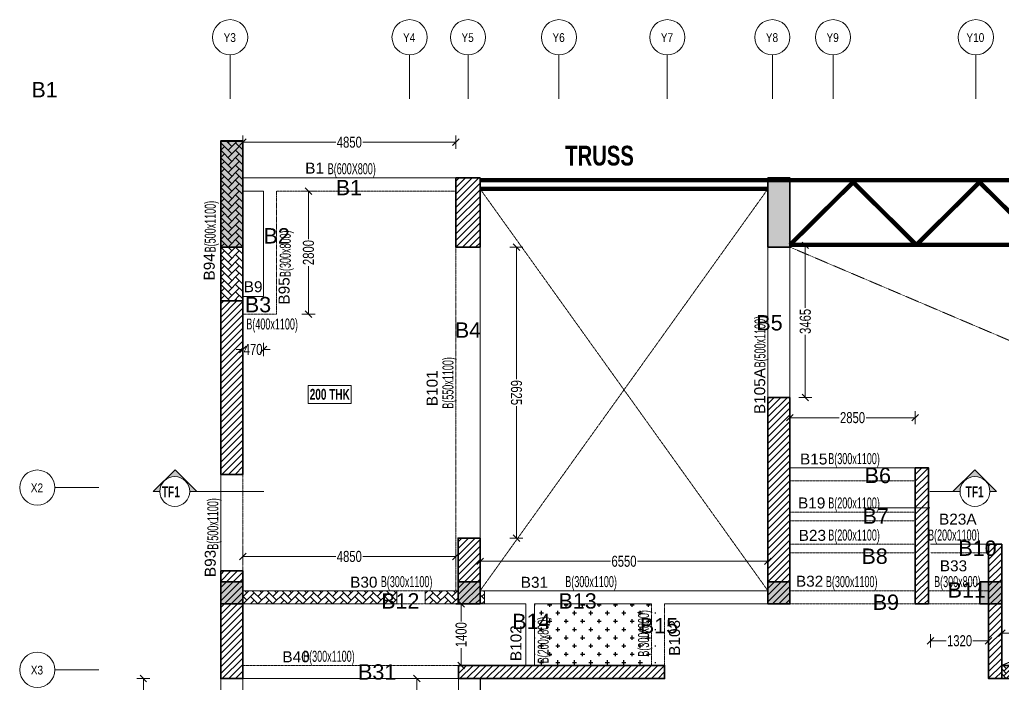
# Model space of a CAD drawing. Header units: millimetres. Extents: x -3 to 70668, y 4121 to 32770.
# Drawn here: x -3 to 22358, y 17659 to 32770 of the extents above; entities that cross this region are included whole.
import ezdxf
from ezdxf.enums import TextEntityAlignment as Align

# ---------------------------------------------------------------- set-up
doc = ezdxf.new("R2010")
doc.units = ezdxf.units.MM
doc.linetypes.add('Grid Line', pattern=[2222.5, 1270, -317.5, 317.5, -317.5])
doc.linetypes.add('HIDDEN', pattern=[0.375, 0.25, -0.125])
for name, color, linetype, lineweight in [('A-FLOR-IDEN', 11, 'Continuous', 9), ('A-GRIDS', 8, 'Continuous', 9), ('A-HIDD-ABVE', 8, 'HIDDEN', 20), ('G-ANNO-SYMB', 1, 'Continuous', 9), ('G-ANNO-TEXT', 231, 'Continuous', 9), ('S-BEAM', 7, 'Continuous', 18), ('S-BEAM-IDEN', 2, 'Continuous', 9), ('S-COL HATCH', 9, 'Continuous', 0), ('S-COLS', 5, 'Continuous', 35), ('S-GRIDS', 8, 'Continuous', 9), ('S-WALL', 4, 'Continuous', 18)]:
    doc.layers.add(name, color=color, linetype=linetype, lineweight=lineweight)
for name, color, linetype in [('Beam Nos', 7, 'Continuous'), ('changes', 7, 'Continuous'), ('HATCH', 8, 'Continuous'), ('SUNK SLAB', 8, 'Continuous')]:
    doc.layers.add(name, color=color, linetype=linetype)
doc.styles.add('Arial Narrow', font='ARIALN.TTF', dxfattribs={"height": 400})
doc.styles.add('SC-BBS1', font='SansSerif')
doc.styles.add('SOBHA', font='swisscl.ttf')
doc.styles.add('Swis721 LtCn BT', font='swisscl.ttf', dxfattribs={"width": 0.9, "height": 233.355162})
doc.styles.add('Swis721 LtCn BT_2', font='swisscl.ttf', dxfattribs={"height": 244.992296})
doc.styles.add('Swis721 LtCn BT_B', font='', dxfattribs={"width": 0.9, "height": 246.918336})
doc.styles.get('Swis721 LtCn BT_B').set_extended_font_data('Swis721 LtCn BT', bold=True)
doc.dimstyles.new('S-100', dxfattribs={"dimscale": 100, "dimtxt": 2.5, "dimasz": 1.5, "dimexe": 1.5, "dimexo": 1.5, "dimgap": 0.1, "dimtad": 0, "dimdec": 0, "dimrnd": 0.0005, "dimzin": 0, "dimdsep": 46, "dimtxsty": 'SOBHA', "dimblk": 'OBLIQUE', "dimcen": 0.09, "dimclrd": 8, "dimclre": 8, "dimclrt": 6, "dimadec": 0, "dimazin": 0, "dimtfac": 1, "dimtdec": 0, "dimtofl": 0, "dimtmove": 0, "dimatfit": 3, "dimfxl": 1.5, "dimfxlon": 1, "dimtolj": 1, "dimtzin": 0, "dimlwd": -1, "dimlwe": -1, "dimarcsym": 0})
pattern_1 = [(45, (-31789947.8, 20509702.57), (-75.1300955, 75.1300955), [])]
pattern_2 = [(45, (-31789947.79, 20742051.13), (0, 169.7056275), [360, -120]), (135, (-31789862.93, 20742135.99), (1e-14, 169.7056275), [360, -120])]

# ---------------------------------------------------------------- blocks, each defined once
blk = doc.blocks.new('A$C535b99b2')
at = {"layer": 'HATCH'}
h = blk.add_hatch(color=256, dxfattribs=at)
h.dxf.hatch_style = 1
h.paths.add_polyline_path([(0, 0), (500, 0), (500, 500), (0, 500)])
h = blk.add_hatch(color=256, dxfattribs=at)
h.dxf.hatch_style = 1
h.paths.add_polyline_path([(5900, 500), (5400, 500), (5400, 0), (5900, 0)])
h = blk.add_hatch(color=256, dxfattribs=at)
h.dxf.hatch_style = 1
h.paths.add_polyline_path([(12950, 0), (12950, 500), (12450, 500), (12450, 0)])
h = blk.add_hatch(color=256, dxfattribs=at)
h.dxf.hatch_style = 1
h.paths.add_polyline_path([(17770, 0), (17770, 500), (17270, 500), (17270, 0)])
at = {"layer": 'S-COLS', "elevation": 0}
blk.add_lwpolyline([(0, 500), (500, 500), (500, 0), (0, 0)], close=True, dxfattribs=at)
for points in [[(5400, 0), (5400, 500), (5900, 500), (5900, 0), (5400, 0)], [(12450, 0), (12450, 500), (12950, 500), (12950, 0), (12450, 0)], [(17270, 0), (17270, 500), (17770, 500), (17770, 0), (17270, 0)]]:
    blk.add_lwpolyline(points, dxfattribs=at)
blk = doc.blocks.new('A$C33c92876')
at = {"layer": 'HATCH'}
h = blk.add_hatch(color=256, dxfattribs=at)
h.dxf.hatch_style = 1
h.paths.add_polyline_path([(17770, 12226), (17770, 12726), (17270, 12726), (17270, 12226)])
at = {"layer": 'S-COL HATCH', "transparency": 33554687}
h = blk.add_hatch(color=256, dxfattribs=at)
h.dxf.hatch_style = 1
h.paths.add_polyline_path([(0, 22766), (500, 22766), (500, 20350), (0, 20350)])
h = blk.add_hatch(color=256, dxfattribs=at)
h.dxf.hatch_style = 1
h.paths.add_polyline_path([(12950, 21926), (12450, 21926), (12450, 20350), (12950, 20350)])
at = {"layer": 'S-COLS'}
blk.add_line((500, 22766), (500, 22766), dxfattribs=at)
at = {"layer": 'S-COLS', "elevation": 0}
for points in [[(500, 22766), (500, 20350), (0, 20350), (0, 22766)], [(12950, 21926), (12450, 21926), (12450, 20350), (12950, 20350)]]:
    blk.add_lwpolyline(points, close=True, dxfattribs=at)
for points in [[(12450, 20350), (12450, 21926), (12950, 21926), (12950, 20350)], [(17270, 12226), (17270, 12726), (17770, 12726), (17770, 12226), (17270, 12226)]]:
    blk.add_lwpolyline(points, dxfattribs=at)
at = {"layer": 'changes'}
blk.add_blockref('A$C535b99b2', (0, 12226), dxfattribs=at)
blk = doc.blocks.new('Grid - Type 1 Structural-6743905-11TH FLOOR LVL')
at = {"layer": 'A-GRIDS'}
blk.add_circle((0, 0), 4, dxfattribs=at)
blk = doc.blocks.new('A$Cf2260b48')
at = {"layer": 'S-GRIDS', "linetype": 'Grid Line'}
for p, q in [((-7583, 18003), (-7583, 19003)), ((-3500, 18003), (-3500, 19003)), ((-2170, 18003), (-2170, 19003)), ((-100, 18003), (-100, 19003)), ((2365, 18003), (2365, 19003)), ((4755, 18003), (4755, 19003)), ((6135, 18003), (6135, 19003)), ((9385, 18003), (9385, 19003)), ((-10572, 9150), (-11572, 9150)), ((-10572, 5000), (-11572, 5000))]:
    blk.add_line(p, q, dxfattribs=at)
at = {"layer": 'A-GRIDS', "xscale": 99.99999999999991, "yscale": 99.99999999999991, "zscale": 99.99999999999991}
for p in [(-7583, 19403), (-3500, 19403), (-2170, 19403), (-100, 19403), (2365, 19403), (4755, 19403), (6135, 19403), (9385, 19403)]:
    blk.add_blockref('Grid - Type 1 Structural-6743905-11TH FLOOR LVL', p, dxfattribs=at)
at = {"layer": 'A-GRIDS', "xscale": 99.99999999999991, "yscale": 99.99999999999991, "zscale": 99.99999999999991, "rotation": 89.99999999999982}
for p in [(-11972, 9150), (-11972, 5000)]:
    blk.add_blockref('Grid - Type 1 Structural-6743905-11TH FLOOR LVL', p, dxfattribs=at)
at = {"layer": 'A-GRIDS', "lineweight": 18, "char_height": 200, "attachment_point": 1, "style": 'Arial Narrow'}
for s, insert, width in [('Y3', (-7732, 19495), 352.74), ('Y4', (-3649, 19495), 352.74), ('Y5', (-2319, 19495), 352.74), ('Y6', (-249, 19495), 352.74), ('Y7', (2216, 19495), 352.74), ('Y8', (4606, 19495), 352.74), ('Y9', (5986, 19495), 352.74), ('Y10', (9170, 19495), 513.08), ('X2', (-12119, 9244), 352.74), ('X3', (-12119, 5094), 352.74)]:
    blk.add_mtext(s, dxfattribs=dict(at, insert=insert, width=width))
blk = doc.blocks.new('Section - TL1-6743896-11TH FLOOR LVL')
at = {"layer": 'G-ANNO-SYMB'}
h = blk.add_hatch(color=8, dxfattribs=at)
edge = h.paths.add_edge_path()
edge.add_line((-9.4, 0), (-10.9, 0))
edge.add_line((-10.9, 0), (-5.94, 4.95))
edge.add_line((-5.94, 4.95), (-0.99, 0))
edge.add_line((-0.99, 0), (-2.6, 0))
edge.add_arc((-6, 0), 3.4, 0, 180)
at = {"layer": 'G-ANNO-SYMB', "color": 5}
for p, q in [((-5.94, 4.95), (-10.9, 0)), ((-0.99, 0), (-5.94, 4.95)), ((-10.9, 0), (-9.4, 0)), ((-2.6, 0), (4.24, 0)), ((-2.6, 0), (-0.99, 0))]:
    blk.add_line(p, q, dxfattribs=at)
at = {"layer": 'G-ANNO-SYMB'}
blk.add_arc((-6, 0), 3.4, 360, 180, dxfattribs=at)
at = {"layer": 'G-ANNO-SYMB', "color": 5}
for start, end in [(0, 180), (180, 0)]:
    blk.add_arc((-6, 0), 3.4, start, end, dxfattribs=at)
blk = doc.blocks.new('_OBLIQUE')
at = {"color": 0, "linetype": 'ByBlock'}
blk.add_line((-0.5, -0.5), (0.5, 0.5), dxfattribs=at)
blk = doc.blocks.new('*D79')
at = {"layer": 'Defpoints', "color": 0, "transparency": 16777216}
for p in [(5074, 29979), (5074, 29167), (9924, 29167)]:
    blk.add_point(p, dxfattribs=at)
at = {"layer": 'S-BEAM-IDEN', "color": 8, "transparency": 16777216}
for p, q in [((5074, 29829), (5074, 30129)), ((5074, 29979), (7191, 29979)), ((9924, 29979), (7807, 29979)), ((9924, 29829), (9924, 30129))]:
    blk.add_line(p, q, dxfattribs=at)
at = {"layer": 'S-BEAM-IDEN', "color": 8, "transparency": 16777216, "xscale": 150, "yscale": 150, "zscale": 150}
for p, rotation in [((5074, 29979), 180.000031385004), ((9924, 29979), 3.13850040357e-05)]:
    blk.add_blockref('_OBLIQUE', p, dxfattribs=dict(at, rotation=rotation))
at = {"layer": 'S-BEAM-IDEN', "color": 6, "transparency": 16777216, "insert": (7499, 29979), "char_height": 250, "attachment_point": 5, "rotation": 0, "style": 'SOBHA'}
blk.add_mtext('\\A1;4850', dxfattribs=at)
blk = doc.blocks.new('*D98')
at = {"layer": 'Defpoints', "color": 0, "transparency": 16777216}
for p in [(5074, 26467), (5544, 26467), (5544, 25259)]:
    blk.add_point(p, dxfattribs=at)
at = {"layer": 'S-BEAM-IDEN', "color": 8, "transparency": 16777216}
for p, q in [((5074, 25409), (5074, 25109)), ((5544, 25409), (5544, 25109)), ((5074, 25259), (4924, 25259)), ((5544, 25259), (5694, 25259))]:
    blk.add_line(p, q, dxfattribs=at)
at = {"layer": 'S-BEAM-IDEN', "color": 8, "transparency": 16777216, "xscale": 150, "yscale": 150, "zscale": 150}
for p, rotation in [((5074, 25259), 0.0002519770266041), ((5544, 25259), 180.0002519770265)]:
    blk.add_blockref('_OBLIQUE', p, dxfattribs=dict(at, rotation=rotation))
at = {"layer": 'S-BEAM-IDEN', "color": 6, "transparency": 16777216, "insert": (5309, 25259), "char_height": 250, "attachment_point": 5, "rotation": 0.0003, "style": 'SOBHA'}
blk.add_mtext('\\A1;470', dxfattribs=at)
blk = doc.blocks.new('*D99')
at = {"layer": 'Defpoints', "color": 0, "transparency": 16777216}
for p in [(5844, 28867), (6569, 28867), (5844, 26067)]:
    blk.add_point(p, dxfattribs=at)
at = {"layer": 'S-BEAM-IDEN', "color": 8, "transparency": 16777216}
for p, q in [((6419, 28867), (6719, 28867)), ((6569, 28867), (6569, 27773)), ((6569, 26067), (6569, 27160)), ((6419, 26067), (6719, 26067))]:
    blk.add_line(p, q, dxfattribs=at)
at = {"layer": 'S-BEAM-IDEN', "color": 8, "transparency": 16777216, "xscale": 150, "yscale": 150, "zscale": 150}
for p, rotation in [((6569, 28867), 90), ((6569, 26067), 270)]:
    blk.add_blockref('_OBLIQUE', p, dxfattribs=dict(at, rotation=rotation))
at = {"layer": 'S-BEAM-IDEN', "color": 6, "transparency": 16777216, "insert": (6569, 27467), "char_height": 250, "attachment_point": 5, "rotation": 90, "style": 'SOBHA'}
blk.add_mtext('\\A1;2800', dxfattribs=at)
blk = doc.blocks.new('*D100')
at = {"layer": 'Defpoints', "color": 0, "transparency": 16777216}
for p in [(10474, 27591), (10474, 20967), (11300, 20967)]:
    blk.add_point(p, dxfattribs=at)
at = {"layer": 'S-BEAM-IDEN', "color": 8, "transparency": 16777216}
for p, q in [((11150, 27591), (11450, 27591)), ((11300, 27591), (11300, 24586)), ((11300, 20967), (11300, 23972)), ((11150, 20967), (11450, 20967))]:
    blk.add_line(p, q, dxfattribs=at)
at = {"layer": 'S-BEAM-IDEN', "color": 8, "transparency": 16777216, "xscale": 150, "yscale": 150, "zscale": 150}
for p, rotation in [((11300, 27591), 90.00011871163188), ((11300, 20967), 270.0001187116318)]:
    blk.add_blockref('_OBLIQUE', p, dxfattribs=dict(at, rotation=rotation))
at = {"layer": 'S-BEAM-IDEN', "color": 6, "transparency": 16777216, "insert": (11300, 24279), "char_height": 250, "attachment_point": 5, "rotation": 270.0001, "style": 'SOBHA'}
blk.add_mtext('\\A1;6625', dxfattribs=at)
blk = doc.blocks.new('*D101')
at = {"layer": 'Defpoints', "color": 0, "transparency": 16777216}
for p in [(17524, 27631, 0), (17875, 27631), (17524, 24167, 0)]:
    blk.add_point(p, dxfattribs=at)
at = {"layer": 'S-BEAM-IDEN', "color": 8, "transparency": 16777216}
for p, q in [((17725, 27631), (18025, 27631)), ((17875, 27631), (17875, 26206)), ((17875, 24167), (17875, 25592)), ((17725, 24167), (18025, 24167))]:
    blk.add_line(p, q, dxfattribs=at)
at = {"layer": 'S-BEAM-IDEN', "color": 8, "transparency": 16777216, "xscale": 150, "yscale": 150, "zscale": 150}
for p, rotation in [((17875, 27631), 89.99924206291082), ((17875, 24167), 269.9992420629108)]:
    blk.add_blockref('_OBLIQUE', p, dxfattribs=dict(at, rotation=rotation))
at = {"layer": 'S-BEAM-IDEN', "color": 6, "transparency": 16777216, "insert": (17875, 25899), "char_height": 250, "attachment_point": 5, "rotation": 89.9992, "style": 'SOBHA'}
blk.add_mtext('\\A1;3465', dxfattribs=at)
blk = doc.blocks.new('*D102')
at = {"layer": 'Defpoints', "color": 0, "transparency": 16777216}
for p in [(20374, 23707), (17524, 22567, 0), (20374, 22567, 0)]:
    blk.add_point(p, dxfattribs=at)
at = {"layer": 'S-BEAM-IDEN', "color": 8, "transparency": 16777216}
for p, q in [((17524, 23557), (17524, 23857)), ((17524, 23707), (18642, 23707)), ((20374, 23707), (19256, 23707)), ((20374, 23557), (20374, 23857))]:
    blk.add_line(p, q, dxfattribs=at)
at = {"layer": 'S-BEAM-IDEN', "color": 8, "transparency": 16777216, "xscale": 150, "yscale": 150, "zscale": 150, "rotation": 180}
blk.add_blockref('_OBLIQUE', (17524, 23707), dxfattribs=at)
at = {"layer": 'S-BEAM-IDEN', "color": 8, "transparency": 16777216, "xscale": 150, "yscale": 150, "zscale": 150}
blk.add_blockref('_OBLIQUE', (20374, 23707), dxfattribs=at)
at = {"layer": 'S-BEAM-IDEN', "color": 6, "transparency": 16777216, "insert": (18949, 23707), "char_height": 250, "attachment_point": 5, "style": 'SOBHA'}
blk.add_mtext('\\A1;2850', dxfattribs=at)
blk = doc.blocks.new('*D103')
at = {"layer": 'Defpoints', "color": 0, "transparency": 16777216}
for p in [(20724, 20627, 0), (22044, 20627, 0), (22044, 18628)]:
    blk.add_point(p, dxfattribs=at)
at = {"layer": 'S-BEAM-IDEN', "color": 8, "transparency": 16777216}
for p, q in [((20724, 18778), (20724, 18478)), ((20724, 18628), (21080, 18628)), ((22044, 18628), (21688, 18628)), ((22044, 18778), (22044, 18478))]:
    blk.add_line(p, q, dxfattribs=at)
at = {"layer": 'S-BEAM-IDEN', "color": 8, "transparency": 16777216, "xscale": 150, "yscale": 150, "zscale": 150, "rotation": 180}
blk.add_blockref('_OBLIQUE', (20724, 18628), dxfattribs=at)
at = {"layer": 'S-BEAM-IDEN', "color": 8, "transparency": 16777216, "xscale": 150, "yscale": 150, "zscale": 150}
blk.add_blockref('_OBLIQUE', (22044, 18628), dxfattribs=at)
at = {"layer": 'S-BEAM-IDEN', "color": 6, "transparency": 16777216, "insert": (21384, 18628), "char_height": 250, "attachment_point": 5, "style": 'SOBHA'}
blk.add_mtext('\\A1;1320', dxfattribs=at)
blk = doc.blocks.new('*D104')
at = {"layer": 'Defpoints', "color": 0, "transparency": 16777216}
for p in [(9924, 20547), (5074, 19766), (9924, 19766)]:
    blk.add_point(p, dxfattribs=at)
at = {"layer": 'S-BEAM-IDEN', "color": 8, "transparency": 16777216}
for p, q in [((5074, 20397), (5074, 20697)), ((9924, 20397), (9924, 20697)), ((5074, 20547), (7191, 20547)), ((9924, 20547), (7807, 20547))]:
    blk.add_line(p, q, dxfattribs=at)
at = {"layer": 'S-BEAM-IDEN', "color": 8, "transparency": 16777216, "xscale": 150, "yscale": 150, "zscale": 150, "rotation": 180}
blk.add_blockref('_OBLIQUE', (5074, 20547), dxfattribs=at)
at = {"layer": 'S-BEAM-IDEN', "color": 8, "transparency": 16777216, "xscale": 150, "yscale": 150, "zscale": 150}
blk.add_blockref('_OBLIQUE', (9924, 20547), dxfattribs=at)
at = {"layer": 'S-BEAM-IDEN', "color": 6, "transparency": 16777216, "insert": (7499, 20547), "char_height": 250, "attachment_point": 5, "style": 'SOBHA'}
blk.add_mtext('\\A1;4850', dxfattribs=at)
blk = doc.blocks.new('*D105')
at = {"layer": 'Defpoints', "color": 0, "transparency": 16777216}
for p in [(17024, 20437), (10474, 19767), (17024, 19767, 0)]:
    blk.add_point(p, dxfattribs=at)
at = {"layer": 'S-BEAM-IDEN', "color": 8, "transparency": 16777216}
for p, q in [((10474, 20287), (10474, 20587)), ((17024, 20287), (17024, 20587)), ((10474, 20437), (13442, 20437)), ((17024, 20437), (14056, 20437))]:
    blk.add_line(p, q, dxfattribs=at)
at = {"layer": 'S-BEAM-IDEN', "color": 8, "transparency": 16777216, "xscale": 150, "yscale": 150, "zscale": 150, "rotation": 180}
blk.add_blockref('_OBLIQUE', (10474, 20437), dxfattribs=at)
at = {"layer": 'S-BEAM-IDEN', "color": 8, "transparency": 16777216, "xscale": 150, "yscale": 150, "zscale": 150}
blk.add_blockref('_OBLIQUE', (17024, 20437), dxfattribs=at)
at = {"layer": 'S-BEAM-IDEN', "color": 6, "transparency": 16777216, "insert": (13749, 20437), "char_height": 250, "attachment_point": 5, "style": 'SOBHA'}
blk.add_mtext('\\A1;6550', dxfattribs=at)
blk = doc.blocks.new('*D106')
at = {"layer": 'Defpoints', "color": 0, "transparency": 16777216}
for p in [(11514, 19467), (10043, 18067), (11514, 18067)]:
    blk.add_point(p, dxfattribs=at)
at = {"layer": 'S-BEAM-IDEN', "color": 8, "transparency": 16777216}
for p, q in [((10193, 19467), (9893, 19467)), ((10043, 19467), (10043, 19070)), ((10043, 18067), (10043, 18463)), ((10193, 18067), (9893, 18067))]:
    blk.add_line(p, q, dxfattribs=at)
at = {"layer": 'S-BEAM-IDEN', "color": 8, "transparency": 16777216, "xscale": 150, "yscale": 150, "zscale": 150}
for p, rotation in [((10043, 19467), 89.99991696906116), ((10043, 18067), 269.9999169690611)]:
    blk.add_blockref('_OBLIQUE', p, dxfattribs=dict(at, rotation=rotation))
at = {"layer": 'S-BEAM-IDEN', "color": 6, "transparency": 16777216, "insert": (10043, 18767), "char_height": 250, "attachment_point": 5, "rotation": 89.9999, "style": 'SOBHA'}
blk.add_mtext('\\A1;1400', dxfattribs=at)
blk = doc.blocks.new('*D107')
at = {"layer": 'Defpoints', "color": 0, "transparency": 16777216}
for p in [(22344, 18802), (22344, 18067), (24944, 18067)]:
    blk.add_point(p, dxfattribs=at)
at = {"layer": 'S-BEAM-IDEN', "color": 8, "transparency": 16777216}
for p, q in [((22344, 18652), (22344, 18952)), ((22344, 18802), (23337, 18802)), ((24944, 18802), (23951, 18802)), ((24944, 18652), (24944, 18952))]:
    blk.add_line(p, q, dxfattribs=at)
at = {"layer": 'S-BEAM-IDEN', "color": 8, "transparency": 16777216, "xscale": 150, "yscale": 150, "zscale": 150, "rotation": 180}
blk.add_blockref('_OBLIQUE', (22344, 18802), dxfattribs=at)
at = {"layer": 'S-BEAM-IDEN', "color": 8, "transparency": 16777216, "xscale": 150, "yscale": 150, "zscale": 150}
blk.add_blockref('_OBLIQUE', (24944, 18802), dxfattribs=at)
at = {"layer": 'S-BEAM-IDEN', "color": 6, "transparency": 16777216, "insert": (23644, 18802), "char_height": 250, "attachment_point": 5, "style": 'SOBHA'}
blk.add_mtext('\\A1;2600', dxfattribs=at)
blk = doc.blocks.new('*D115')
at = {"layer": 'Defpoints', "color": 0, "transparency": 16777216}
for p in [(5074, 17767, 0), (9972, 17767, 0), (9972, 17009)]:
    blk.add_point(p, dxfattribs=at)
at = {"layer": 'S-BEAM-IDEN', "color": 8, "transparency": 16777216}
for p, q in [((5074, 17159), (5074, 16859)), ((5074, 17009), (7215, 17009)), ((9972, 17009), (7831, 17009)), ((9972, 17159), (9972, 16859))]:
    blk.add_line(p, q, dxfattribs=at)
at = {"layer": 'S-BEAM-IDEN', "color": 8, "transparency": 16777216, "xscale": 150, "yscale": 150, "zscale": 150, "rotation": 180}
blk.add_blockref('_OBLIQUE', (5074, 17009), dxfattribs=at)
at = {"layer": 'S-BEAM-IDEN', "color": 8, "transparency": 16777216, "xscale": 150, "yscale": 150, "zscale": 150}
blk.add_blockref('_OBLIQUE', (9972, 17009), dxfattribs=at)
at = {"layer": 'S-BEAM-IDEN', "color": 6, "transparency": 16777216, "insert": (7523, 17009), "char_height": 250, "attachment_point": 5, "style": 'SOBHA'}
blk.add_mtext('\\A1;4898', dxfattribs=at)
blk = doc.blocks.new('*D116')
at = {"layer": 'Defpoints', "color": 0, "transparency": 16777216}
for p in [(5074, 17767), (2812, 15167), (5074, 15167)]:
    blk.add_point(p, dxfattribs=at)
at = {"layer": 'S-BEAM-IDEN', "color": 8, "transparency": 16777216}
for p, q in [((2962, 17767), (2662, 17767)), ((2812, 17767), (2812, 16773)), ((2812, 15167), (2812, 16160)), ((2962, 15167), (2662, 15167))]:
    blk.add_line(p, q, dxfattribs=at)
at = {"layer": 'S-BEAM-IDEN', "color": 8, "transparency": 16777216, "xscale": 150, "yscale": 150, "zscale": 150}
for p, rotation in [((2812, 17767), 90), ((2812, 15167), 270)]:
    blk.add_blockref('_OBLIQUE', p, dxfattribs=dict(at, rotation=rotation))
at = {"layer": 'S-BEAM-IDEN', "color": 6, "transparency": 16777216, "insert": (2812, 16467), "char_height": 250, "attachment_point": 5, "rotation": 90, "style": 'SOBHA'}
blk.add_mtext('\\A1;2600', dxfattribs=at)
blk = doc.blocks.new('*D87')
at = {"layer": 'Defpoints', "color": 0, "transparency": 16777216}
for p in [(10474, 17767, 0), (9037, 13066), (10474, 13066)]:
    blk.add_point(p, dxfattribs=at)
at = {"layer": 'S-BEAM-IDEN', "color": 8, "transparency": 16777216}
for p, q in [((9187, 17767), (8887, 17767)), ((9037, 17767), (9037, 15725)), ((9037, 13066), (9037, 15108)), ((9187, 13066), (8887, 13066))]:
    blk.add_line(p, q, dxfattribs=at)
at = {"layer": 'S-BEAM-IDEN', "color": 8, "transparency": 16777216, "xscale": 150, "yscale": 150, "zscale": 150}
for p, rotation in [((9037, 17767), 90), ((9037, 13066), 270)]:
    blk.add_blockref('_OBLIQUE', p, dxfattribs=dict(at, rotation=rotation))
at = {"layer": 'S-BEAM-IDEN', "color": 6, "transparency": 16777216, "insert": (9037, 15416), "char_height": 250, "attachment_point": 5, "rotation": 90, "style": 'SOBHA'}
blk.add_mtext('\\A1;4700', dxfattribs=at)

msp = doc.modelspace()

# ---------------------------------------------------------------- hatches: boundary and pattern name
at = {"layer": 'S-COL HATCH'}
h = msp.add_hatch(dxfattribs=at)
h.set_pattern_fill('AR-HBONE', color=256, scale=30)
h.set_pattern_definition([(45, (-31789947.8, 20509702.57), (0, 169.7056275), [360, -120]), (135, (-31789862.95, 20509787.42), (1e-14, 169.7056275), [360, -120])])
h.paths.add_polyline_path([(4574.1, 30006.6), (5074.1, 30006.6), (5074.1, 26367.4), (4574.1, 26367.4)])
at = {"layer": 'S-COL HATCH', "transparency": 33554687}
h = msp.add_hatch(color=256, dxfattribs=at)
h.dxf.hatch_style = 1
h.paths.add_polyline_path([(17274, 29166.6), (17274, 27591.1), (17524, 27591.1), (17524, 29166.6)])
h.paths.add_polyline_path([(17024.1, 27591.1), (17024.1, 27591.1), (17024.1, 29166.6), (17024, 29166.6), (17024, 27591.1)])
at = {"layer": 'S-COL HATCH'}
h = msp.add_hatch(dxfattribs=at)
h.set_pattern_fill('AR-HBONE', color=256, scale=30)
h.set_pattern_definition(pattern_2)
h.paths.add_polyline_path([(8583.6, 19766.1), (5075.2, 19766.1), (5075.2, 19467.6), (8583.6, 19467.6)])
h = msp.add_hatch(dxfattribs=at)
h.set_pattern_fill('AR-HBONE', color=256, scale=30)
h.set_pattern_definition(pattern_2)
h.paths.add_polyline_path([(9974.1, 19766.1), (9224.1, 19766.1), (9224.1, 19465.8), (9754.5, 19465.5), (9754.5, 19466.6), (9974.1, 19466.6)])
h = msp.add_hatch(dxfattribs=at)
h.set_pattern_fill('AR-HBONE', color=256, scale=30)
h.set_pattern_definition(pattern_2)
h.paths.add_polyline_path([(10574.5, 19766.6), (10474.1, 19766.6), (10474.1, 19466.6), (10574.5, 19466.6)])
h = msp.add_hatch(dxfattribs=at)
h.set_pattern_fill('AR-HBONE', color=256, scale=20)
h.set_pattern_definition([(45, (-31789947.786, 20742051.13), (0, 113.13708499), [240, -80]), (135, (-31789891.22, 20742107.7), (9e-15, 113.13708499), [240, -80])])
h.paths.add_polyline_path([(22344.1, 18066.6), (22344.1, 17766.6), (24944.1, 17766.6), (24944.1, 18066.6)])
at = {"layer": 'SUNK SLAB'}
h = msp.add_hatch(dxfattribs=at)
h.set_pattern_fill('ANSI31', color=8, scale=850, style=0)
h.set_pattern_definition(pattern_1)
h.paths.add_polyline_path([(9924.1, 27591.1), (10474.1, 27591.1), (10474.1, 29166.6), (9924.1, 29166.6)])
h = msp.add_hatch(dxfattribs=at)
h.set_pattern_fill('ANSI31', color=8, scale=850, style=0)
h.set_pattern_definition(pattern_1)
h.paths.add_polyline_path([(5074.1, 26367.4), (4574.1, 26367.4), (4574.1, 22417.1), (5074, 22417.1)])
h = msp.add_hatch(dxfattribs=at)
h.set_pattern_fill('ANSI31', color=8, scale=850, style=0)
h.set_pattern_definition(pattern_1)
h.paths.add_polyline_path([(17024, 24166.6), (17524.1, 24166.6), (17524.1, 19466.6), (17024, 19466.6)])
h = msp.add_hatch(dxfattribs=at)
h.set_pattern_fill('ANSI31', color=8, scale=850, style=0)
h.set_pattern_definition(pattern_1)
h.paths.add_polyline_path([(20374.1, 19466.6), (20674.1, 19466.6), (20674.1, 22566.6), (20374.1, 22566.6)])
h = msp.add_hatch(dxfattribs=at)
h.set_pattern_fill('ANSI31', color=8, scale=850, style=0)
h.set_pattern_definition(pattern_1)
h.paths.add_polyline_path([(10474.1, 20899.6), (10474.1, 20955.8), (10474.1, 20966.6), (9974.1, 20966.6), (9974.1, 19466.6), (10474.1, 19466.6)])
h = msp.add_hatch(dxfattribs=at)
h.set_pattern_fill('ANSI31', color=8, scale=850, style=0)
h.set_pattern_definition(pattern_1)
h.paths.add_polyline_path([(22344.1, 20826.6), (22044.1, 20826.6), (22044.1, 17766.6), (22344.1, 17766.6), (22344.1, 18066.6)])
h = msp.add_hatch(dxfattribs=at)
h.set_pattern_fill('ANSI31', color=8, scale=850, style=0)
h.set_pattern_definition(pattern_1)
h.paths.add_polyline_path([(4574.1, 17766.6), (5074.1, 17766.6), (5074.1, 20217.1), (4574.1, 20217.1)])
h = msp.add_hatch(dxfattribs=at)
h.set_pattern_fill('CROSS', color=8, scale=750, style=0)
h.set_pattern_definition([(0, (-31349614.2, 21123698.45), (187.5, 187.5), [93.75, -281.25]), (90, (-31349567.32, 21123651.57), (-187.5, 187.5), [93.75, -281.25])])
h.paths.add_polyline_path([(11714.1, 19466.6), (11714.1, 18066.6), (14474.1, 18066.6), (14474.1, 19466.6)])
h.paths.add_polyline_path([(12140.8, 18068.3), (12140.8, 19341.6), (11613.6, 19341.6), (11613.6, 18068.3)], flags=9)
h = msp.add_hatch(dxfattribs=at)
h.set_pattern_fill('ANSI31', color=8, scale=850, style=0)
h.set_pattern_definition(pattern_1)
h.paths.add_polyline_path([(14674.1, 18066.6), (14474.1, 18066.6), (10284.1, 18066.6), (10284.1, 17766.6), (14674.1, 17766.6)])
h.paths.add_polyline_path([(10284.1, 18066.6), (9984.4, 18066.6), (9984.4, 17766.6), (10284.1, 17766.6)])

# ---------------------------------------------------------------- linework, layer by layer
at = {"layer": 'A-FLOR-IDEN', "color": 8, "flags": 128}
msp.add_lwpolyline([(7542.5, 24440.8), (7542.5, 24029), (6565, 24029), (6565, 24440.8)], close=True, dxfattribs=at)
at = {"layer": 'A-HIDD-ABVE', "linetype": 'HIDDEN'}
for p, q in [((17024, 28916.6, 0), (10474.1, 19766.6)), ((17024, 19766.6, 0), (10474.1, 28916.6)), ((17524.1, 27591.1, 0), (39904.1, 18066.6)), ((22344.1, 18066.6), (44724.1, 27591.1, 0)), ((20374.1, 22266.6), (20374.1, 22266.6))]:
    msp.add_line(p, q, dxfattribs=at)
at = {"layer": 'changes'}
msp.add_line((10474.2, 17766.6, 0), (10474.2, 7241), dxfattribs=at)
at = {"layer": 'changes', "color": 6, "const_width": 100, "elevation": 0}
for points in [[(10474.1, 29116.6), (51774.1, 29116.6)], [(18962.5, 29068.8), (17524, 27641.1)], [(18962.5, 29068.8), (20401, 27641.1)], [(21839.5, 29068.8), (20401, 27641.1)], [(21839.5, 29068.8), (23278, 27641.1)], [(10474.1, 28916.6), (17024, 28916.6)], [(17524, 27641.1), (44724.1, 27641.1)]]:
    msp.add_lwpolyline(points, dxfattribs=at)
at = {"layer": 'G-ANNO-SYMB'}
for p, q in [((4126.6, 22027.2), (5551.2, 22027.2)), ((20710.6, 21656.1), (19286, 21656.1))]:
    msp.add_line(p, q, dxfattribs=at)
at = {"layer": 'S-BEAM'}
for p, q in [((5074.1, 29166.6), (10474.1, 29166.6)), ((5074.1, 28866.6), (5544.1, 28866.6)), ((5544.1, 26466.6), (5544.1, 28866.6)), ((10474.1, 27591.1), (10474.1, 20966.6)), ((17024.1, 27591.1, 0), (17024.1, 24166.6)), ((17524, 24166.6, 0), (17524.1, 27631.5, 0)), ((5074, 26466.6), (5544.1, 26466.6)), ((4574.1, 22417.1), (4574.1, 20217.1)), ((17774.1, 22566.6, 0), (17524.1, 22566.6, 0)), ((17524.1, 22566.6, 0), (20374.1, 22566.6, 0)), ((20374.1, 22266.6, 0), (20374.1, 22266.6, 0)), ((20724.1, 20826.6), (22344.1, 20826.6)), ((10474.1, 19766.6), (17024, 19766.6, 0)), ((10474.1, 19466.6), (11514.1, 19466.6)), ((11514.1, 19466.6), (11514.1, 18066.6)), ((11714.1, 19466.6), (14374.1, 19466.6)), ((11714.1, 19466.6), (11714.1, 18066.6)), ((14674.1, 19466.6), (17024, 19466.6, 0)), ((4574.1, 17766.6), (4574.1, 15166.6)), ((5074.1, 17766.6), (5074.1, 15166.6)), ((5074.1, 17766.6, 0), (9972.4, 17766.6, 0)), ((9984.4, 15766.6), (9984.4, 17766.6, 0))]:
    msp.add_line(p, q, dxfattribs=at)
at = {"layer": 'S-BEAM', "linetype": 'HIDDEN'}
for p, q in [((5844.1, 28866.6), (9924.1, 28866.6)), ((5844.1, 26066.6), (5844.1, 28866.6)), ((9924.1, 27591.1), (9924.1, 19766.6)), ((5844.1, 26366.6), (5844.1, 26366.6)), ((5844.1, 26066.6), (5074.1, 26066.6)), ((5074.1, 22417.1), (5074.1, 20217.1)), ((17524.1, 22266.6, 0), (20374.1, 22266.6, 0)), ((17524.1, 21556.6), (20374.1, 21556.6)), ((17524.1, 21356.6), (20374.1, 21356.6)), ((17524.1, 20826.6, 0), (20374.1, 20826.6, 0)), ((17524.1, 20626.6, 0), (20374.1, 20626.6)), ((20724.1, 20626.6, 0), (22044.1, 20626.6, 0)), ((5074.1, 19766.1), (9924.1, 19766.1)), ((17524.1, 19766.6), (20374.1, 19766.6, 0)), ((20674.1, 19766.6), (22044.1, 19766.6)), ((5074.1, 19467.6), (9924.1, 19465.4)), ((14374.1, 19466.6, 0), (14374.1, 18066.6, 0)), ((14674.1, 19466.6, 0), (14674.1, 18066.6, 0)), ((17524.1, 19466.6, 0), (20374.1, 19466.6, 0)), ((20674.1, 19466.6), (22044.1, 19466.6)), ((5074.1, 18066.6, 0), (9984.4, 18066.6, 0))]:
    msp.add_line(p, q, dxfattribs=at)
at = {"layer": 'S-BEAM', "color": 5, "elevation": 0}
for points in [[(8583.6, 19767.6), (5075.2, 19767.6), (5075.2, 19467.6), (8583.6, 19467.6)], [(9224.1, 19766.6), (9974.1, 19766.6), (9974.1, 19465.4), (9224.1, 19465.4)], [(10474.1, 19766.6), (10574.5, 19766.6), (10574.5, 19466.6), (10474.1, 19466.6)]]:
    msp.add_lwpolyline(points, close=True, dxfattribs=at)
at = {"layer": 'S-COLS'}
for p, q in [((5074.1, 30006.6), (5074.1, 30006.6)), ((5074.1, 26367.4), (4574.1, 26367.4)), ((9984.4, 17766.6, 0), (9984.4, 18066.6, 0)), ((22344.1, 18066.6), (22344.1, 17766.6))]:
    msp.add_line(p, q, dxfattribs=at)
at = {"layer": 'S-COLS', "elevation": 0}
for points in [[(5074.1, 30006.6), (5074.1, 22417.1), (4574.1, 22417.1), (4574.1, 30006.6)], [(9924.1, 29166.6), (10474.1, 29166.6), (10474.1, 27591.1), (9924.1, 27591.1)], [(17524, 29166.6), (17024, 29166.6), (17024, 27591.1), (17524, 27591.1)], [(17024, 24166.6), (17524.1, 24166.6), (17524.1, 19466.6), (17024, 19466.6)], [(20374.1, 22566.6), (20674.1, 22566.6), (20674.1, 19466.6), (20374.1, 19466.6)], [(22044.1, 20826.6), (22044.1, 17766.6), (28024.1, 17766.6), (28024.1, 19276.6), (24944.1, 19276.6), (24944.1, 18066.6), (22344.1, 18066.6), (22344.1, 20826.6), (22044.1, 20826.6)], [(4574.1, 20217.1), (5074.1, 20217.1), (5074.1, 17766.6), (4574.1, 17766.6)]]:
    msp.add_lwpolyline(points, close=True, dxfattribs=at)
for points in [[(17024, 27591.1), (17024, 29166.6), (17524.1, 29166.6), (17524.1, 27591.1)], [(17524.1, 24166.6), (17524.1, 19466.6), (17024, 19466.6), (17024, 24166.6)], [(9974.1, 19466.6), (9974.1, 20966.6), (10474.1, 20966.6), (10474.1, 19466.6), (9924.1, 19466.6)], [(9984.4, 17766.6), (14674.1, 17766.6), (14674.1, 18066.6), (9984.4, 18066.6)]]:
    msp.add_lwpolyline(points, dxfattribs=at)

# ---------------------------------------------------------------- block references
at = {"layer": 'changes'}
msp.add_blockref('A$C33c92876', (4574.1, 7241), dxfattribs=at)
at = {"layer": 'G-ANNO-SYMB', "yscale": 99.99999999999991, "zscale": 99.99999999999991}
for p, xscale in [((4126.6, 22027.2), 99.99999999999991), ((21134.8, 22027.2), -99.99999999999991)]:
    msp.add_blockref('Section - TL1-6743896-11TH FLOOR LVL', p, dxfattribs=dict(at, xscale=xscale))
at = {"layer": 'S-WALL'}
msp.add_blockref('A$Cf2260b48', (12369.7, 12966.6), dxfattribs=at)

# ---------------------------------------------------------------- texts
at = {"layer": 'A-FLOR-IDEN', "color": 1, "insert": (7053.8, 24362.8), "char_height": 246.92, "width": 1155, "attachment_point": 2, "line_spacing_factor": 0.964267, "style": 'Swis721 LtCn BT_B'}
msp.add_mtext('200 THK', dxfattribs=at)
at = {"layer": 'Beam Nos', "color": 4, "style": 'SC-BBS1'}
for s, p in [('B1', (563.9, 30895.6)), ('B1', (7489.2, 28666.6)), ('B2', (5845.3, 27567.9)), ('B3', (5421, 26001.3)), ('B5', (17059.9, 25588)), ('B4', (10199.2, 25422.7)), ('B6', (19524.9, 22112.9)), ('B7', (19476.2, 21187.4)), ('B10', (21792.2, 20456.7)), ('B8', (19451.8, 20274)), ('B11', (21548.4, 19506.8)), ('B12', (8658.6, 19255.2)), ('B13', (12693.3, 19255.2)), ('B9', (19707.8, 19226.7)), ('B14', (11640.7, 18787.9)), ('B15', (14544.9, 18690.5)), ('B31', (8132.4, 17639))]:
    msp.add_text(s, height=350, dxfattribs=at).set_placement(p, align=Align.BOTTOM_CENTER)
at = {"layer": 'Beam Nos', "style": 'SC-BBS1'}
for s, p in [('B1', (6708.8, 29189.1)), ('B9', (5309.8, 26489.4)), ('B15', (18065.7, 22566.6, 0)), ('B19', (18019.7, 21565.6)), ('B23A', (21344.6, 21197.5, 0)), ('B23', (18035, 20828.2, 0)), ('B33', (21246.1, 20134.7, 0)), ('B30', (7828.4, 19762.7)), ('B31', (11710.6, 19759.2)), ('B32', (17971.6, 19784.2)), ('B40', (6287, 18063.2, 0))]:
    msp.add_text(s, height=250, dxfattribs=at).set_placement(p, align=Align.BOTTOM_CENTER)
for s, p in [('B94', (4511.3, 27141.1, 0)), ('B95', (6214.2, 26593.5)), ('B105A', (17036.3, 24313.4)), ('B101', (9582.9, 24376.9, 0)), ('B93', (4533.8, 20388.1, 0)), ('B103', (15097.9, 18693.5)), ('B102', (11490.2, 18573, 0))]:
    msp.add_text(s, height=250, rotation=90, dxfattribs=at).set_placement(p, align=Align.BOTTOM_CENTER)
at = {"layer": 'G-ANNO-SYMB', "char_height": 250, "width": 707.088, "style": 'Swis721 LtCn BT_B'}
for insert, attachment_point in [((3232.2, 22143.2), 1), ((21933.6, 22143.2), 3)]:
    msp.add_mtext('TF1', dxfattribs=dict(at, insert=insert, attachment_point=attachment_point))
at = {"layer": 'G-ANNO-TEXT', "color": 4, "insert": (12410.7, 29898.6, 0), "char_height": 450, "width": 41955.84, "attachment_point": 1, "line_spacing_factor": 0.971848, "style": 'Swis721 LtCn BT_2'}
msp.add_mtext('{\\fSwis721 LtCn BT|b1|i0|c0|p34;TRUSS}', dxfattribs=at)
at = {"layer": 'S-BEAM-IDEN', "style": 'Swis721 LtCn BT', "width": 0.8}
for s, rotation, p in [('B(600X800)', 360, (7007.7, 29250.3)), ('B(500x1100)', 90, (4458.5, 27471)), ('B(300x800)', 90, (6166.4, 26909.2, 0)), ('B(400x1100)', 360, (5155.1, 25715.3)), ('B(500x1100)', 90, (16968.2, 24850.9, 0)), ('B(550x1100)', 90, (9868.2, 23911.4, 0)), ('B(300x1100)', 360, (18397, 22650.3, 0)), ('B(500x1100)', 90, (4518.2, 20700.9, 0)), ('B(200x1100)', 360, (18397, 21640.3, 0)), ('B(200x1100)', 360, (18397, 20910.3, 0)), ('B(200x1100)', 360, (20667.5, 20910.3, 0)), ('B(300x1100)', 360, (8215.5, 19850.3, 0)), ('B(300x1100)', 360, (12413.2, 19850.3, 0)), ('B(300x1100)', 360, (18343, 19850.3, 0)), ('B(300x800)', 360, (20805.2, 19850.3, 0)), ('B(300x800)', 90, (14318.2, 18266.6, 0)), ('B(200x800)', 90, (12034.6, 18115.1, 0)), ('B(300x1100)', 360, (6447.5, 18150.3))]:
    msp.add_text(s, height=250, rotation=rotation, dxfattribs=at).set_placement(p)

# ---------------------------------------------------------------- dimensions: what is measured, and where the dimension line sits
at = {"layer": 'S-BEAM-IDEN'}
for p1, p2, distance, picture, middle in [((9924.1, 29166.6), (5074.1, 29166.6), -812.6, '*D79', (7499.1, 29979.2)), ((5844.1, 26066.6), (5844.1, 28866.6), -724.7, '*D99', (6568.8, 27466.6)), ((10474.0736, 27591.1206), (10474.0873, 20966.5906), 826.3743, '*D100', (11300.4548, 24278.8573)), ((17524, 24166.6, 0), (17524.1, 27631.5, 0), -350.8, '*D101', (17874.8, 25899)), ((5074, 26466.6), (5544.1, 26466.6), -1207.3, '*D98', (5309.1, 25259.3)), ((17524.1, 22566.6, 0), (20374.1, 22566.6, 0), 1140.8, '*D102', (18949.1, 23707.4)), ((10474.1, 19766.6), (17024, 19766.6, 0), 670.3, '*D105', (13749.1, 20436.9)), ((20724.1, 20626.6, 0), (22044.1, 20626.6, 0), -1998.5, '*D103', (21384.1, 18628)), ((11514.1, 19466.6), (11514.1, 18066.6), -1471.5, '*D106', (10042.6, 18766.6)), ((5074.1, 17766.6, 0), (9972.4, 17766.6, 0), -757.6, '*D115', (7523.2, 17009))]:
    dim = msp.add_aligned_dim(p1=p1, p2=p2, distance=distance, dimstyle='S-100', dxfattribs=at)
    dim.commit()
    dim.dimension.update_dxf_attribs({"geometry": picture, "text_midpoint": middle})
for base, p1, p2, picture, middle in [((9924.1, 20546.5), (5074.1, 19766.1), (9924.1, 19766.1), '*D104', (7499.1, 20546.5)), ((22344.1, 18801.6), (24944.1, 18066.6), (22344.1, 18066.6), '*D107', (23644.1, 18801.6))]:
    dim = msp.add_linear_dim(base=base, p1=p1, p2=p2, dimstyle='S-100', dxfattribs=at)
    dim.commit()
    dim.dimension.update_dxf_attribs({"geometry": picture, "text_midpoint": middle})
for base, p1, p2, picture, middle in [((2811.8, 15166.6), (5074.1, 17766.6), (5074.1, 15166.6), '*D116', (2811.8, 16466.6)), ((9037.4, 13066.2), (10474.2, 17766.6, 0), (10474.2, 13066.2), '*D87', (9037.4, 15416.4))]:
    dim = msp.add_linear_dim(base=base, p1=p1, p2=p2, angle=90, dimstyle='S-100', dxfattribs=at)
    dim.commit()
    dim.dimension.update_dxf_attribs({"geometry": picture, "text_midpoint": middle})

doc.saveas('drawing.dxf')
